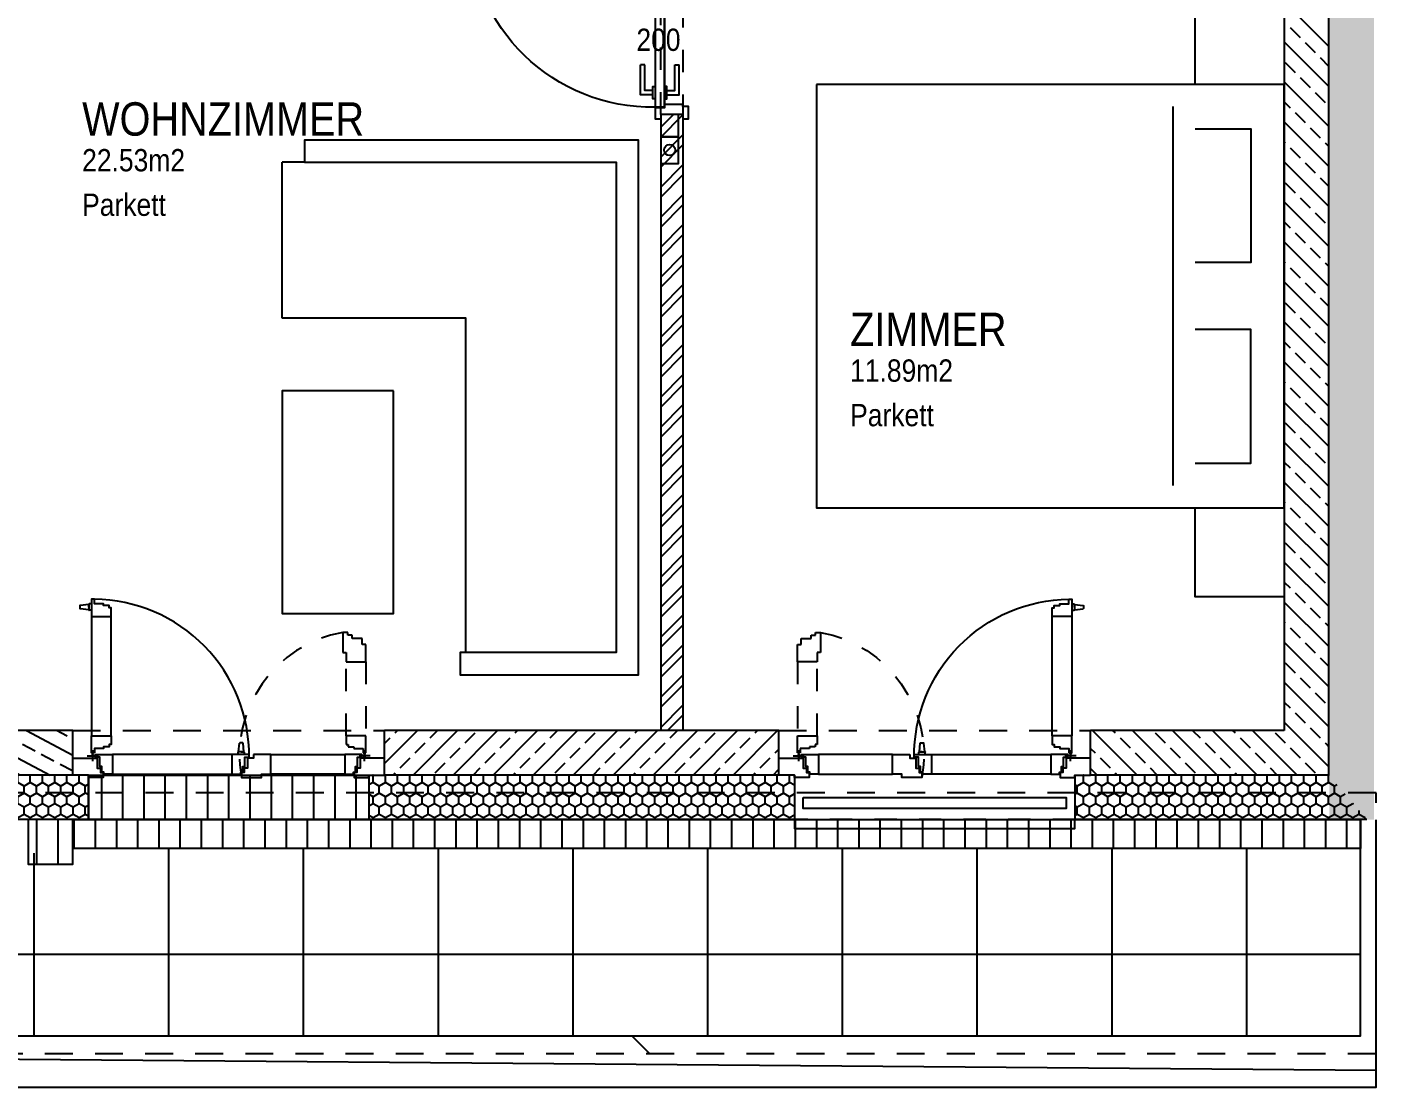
# Model space of a CAD drawing. Header units: millimetres. Extents: x 2865.5 to 2884.6, y 1727 to 1740.
# Drawn here: x 2878.53 to 2884.59, y 1727 to 1731.76 of the extents above; entities that cross this region are included whole.
import ezdxf
from ezdxf.enums import TextEntityAlignment as Align

# ---------------------------------------------------------------- set-up
doc = ezdxf.new("R2010")
doc.units = ezdxf.units.MM
doc.linetypes.add('HIDDEN2', pattern=[0.1875, 0.125, -0.0625])
doc.layers.add('00_HLP---------M0', color=5, linetype='Continuous', plot=False)
for name, color, linetype in [('01-TXT---------M0', 5, 'Continuous'), ('01-TXT---------PP', 5, 'Continuous'), ('01-TXT-G00-L04-M0', 160, 'Continuous'), ('02-ANS-G00-L04-M0', 8, 'Continuous'), ('02-ANS-G00-L04-Rigol', 8, 'Continuous'), ('02-FIL-G00-L04-LILA', 223, 'Continuous'), ('02-FIL-G00-L04-ORANGE', 40, 'Continuous'), ('02-FIL-G00-L04-PLATTENBELAG', 253, 'Continuous'), ('02-FIL-G00-L04-STB', 8, 'Continuous'), ('02-HID---------M0', 8, 'HIDDEN2'), ('02-HID-G00-L04-M0', 8, 'HIDDEN2'), ('02-TWA-G00-L04-M0', 4, 'Continuous'), ('02-WDA---------M0', 8, 'Continuous'), ('02-WDA-G00-L04-M0', 8, 'Continuous'), ('02-ZWA---------M0', 2, 'Continuous'), ('02-ZWA-G00-L04-M0', 2, 'Continuous'), ('04-HLP---------M0', 8, 'HIDDEN2'), ('04-STO---------M0', 5, 'Continuous'), ('04-SYM---------EP', 8, 'Continuous'), ('04-SYM-G00-L04-EP', 8, 'Continuous'), ('05-STO--------M0', 5, 'Continuous'), ('05-SYM---------M0', 8, 'Continuous'), ('05-SYM--------M0', 8, 'Continuous'), ('05-SYM-G00-L04-M0', 8, 'Continuous'), ('05-TXT--------M0', 8, 'Continuous'), ('05-TXT-G00-L04-M0', 8, 'Continuous'), ('07-SAN---------M0', 8, 'Continuous'), ('07-SAN-G00-L04-KLIMA', 8, 'Continuous')]:
    doc.layers.add(name, color=color, linetype=linetype)
doc.styles.add('ARIAL', font='arial.ttf', dxfattribs={"width": 0.85})
pattern_1 = [(90, (2869.415287, 1698.365314), (-0.0274963, 0.047625), [0.03175, -0.0635]), (210, (2869.415287, 1698.365314), (-0.02749631, -0.047624994), [0.03175, -0.0635]), (150, (2869.415287, 1698.365314), (-0.05499261, 6e-09), [-0.0635, 0.03175])]

# ---------------------------------------------------------------- blocks, each defined once
blk = doc.blocks.new('05-TXT')
at = {"layer": '05-TXT--------M0'}
blk.add_line((-0.4, 0), (0.4, 0), dxfattribs=at)
at = {"layer": '05-TXT--------M0', "color": 8, "style": 'ARIAL', "width": 0.85}
blk.add_attdef('BREITE', text='', height=0.1, dxfattribs=at).set_placement((0, 0.05), align=Align.CENTER)
blk.add_attdef('HÖHE', text='', height=0.1, rotation=360, dxfattribs=at).set_placement((0, -0.06), align=Align.TOP_CENTER)
blk = doc.blocks.new('01-SQM')
at = {"layer": '01-TXT---------M0', "color": 1, "style": 'ARIAL', "width": 0.85}
blk.add_attdef('ROOM', (0, 0), '', height=0.15, dxfattribs=at)
blk.add_attdef('AREA', text='', height=0.1, dxfattribs=at).set_placement((0, -0.06), align=Align.TOP_LEFT)
at = {"layer": '01-TXT---------PP', "color": 1, "style": 'ARIAL', "width": 0.85}
blk.add_attdef('NR', text='', height=0.15, dxfattribs=at).set_placement((-0.1173, 0), align=Align.RIGHT)
blk.add_attdef('FLOOR', text='', height=0.1, dxfattribs=at).set_placement((0, -0.26), align=Align.TOP_LEFT)
blk = doc.blocks.new('TÜR-80_10er-WAND')
at = {"layer": '00_HLP---------M0'}
for points in [[(-0.3575, 0.027), (-0.3575, 0.083), (-0.2225, 0.083)], [(-0.3375, 0.027), (-0.3375, 0.063), (-0.2225, 0.063)], [(-0.2225, 0.063), (-0.2225, 0.083)], [(0.4, 0.017), (-0.4, 0.017)], [(-0.375, 0.017), (-0.375, 0.027), (-0.32, 0.027), (-0.32, 0.017)], [(-0.375, -0.025), (-0.375, -0.035), (-0.32, -0.035), (-0.32, -0.025)], [(-0.3575, -0.035), (-0.3575, -0.091), (-0.2225, -0.091)], [(-0.3375, -0.035), (-0.3375, -0.071), (-0.2225, -0.071)], [(-0.2225, -0.071), (-0.2225, -0.091)]]:
    blk.add_lwpolyline(points, dxfattribs=at)
blk.add_lwpolyline([(0.4115, -0.025), (-0.4115, -0.025), (-0.4115, -0.025), (-0.4115, 0.017), (0.4115, 0.017)], close=True, dxfattribs=at)
at = {"layer": '02-HID---------M0', "ltscale": 0.5}
for points in [[(0.445, 0.1), (-0.445, 0.1)], [(-0.445, 0), (0.445, 0)]]:
    blk.add_lwpolyline(points, dxfattribs=at)
at = {"layer": '02-ZWA---------M0'}
for points in [[(-0.445, 0.1), (-0.445, 0)], [(0.445, 0.1), (0.445, 0)]]:
    blk.add_lwpolyline(points, dxfattribs=at)
at = {"layer": '05-STO--------M0'}
for points in [[(-0.465, 0.1), (-0.465, 0.125), (-0.41, 0.125), (-0.41, 0.1), (-0.4, 0.1), (-0.4, 0.017), (-0.415, 0.017), (-0.415, -0.025), (-0.465, -0.025), (-0.465, 0)], [(0.465, 0.1), (0.465, 0.125), (0.41, 0.125), (0.41, 0.1), (0.4, 0.1), (0.4, 0.017), (0.415, 0.017), (0.415, -0.025), (0.465, -0.025), (0.465, 0)]]:
    blk.add_lwpolyline(points, dxfattribs=at)
at = {"layer": '05-SYM---------M0'}
for points in [[(0.352, -0.8085), (0.296, -0.8085), (0.296, -0.6735)], [(0.316, -0.6735), (0.296, -0.6735)], [(0.352, -0.7885), (0.316, -0.7885), (0.316, -0.6735)], [(0.414, -0.8085), (0.47, -0.8085), (0.47, -0.6735)], [(0.414, -0.7885), (0.45, -0.7885), (0.45, -0.6735)], [(0.45, -0.6735), (0.47, -0.6735)], [(0.362, -0.826), (0.352, -0.826), (0.352, -0.771), (0.362, -0.771)], [(0.404, -0.826), (0.414, -0.826), (0.414, -0.771), (0.404, -0.771)]]:
    blk.add_lwpolyline(points, dxfattribs=at)
at = {"layer": '05-SYM--------M0'}
blk.add_lwpolyline([(0.404, -0.0395), (0.404, -0.8625), (0.404, -0.8625), (0.362, -0.8625), (0.362, -0.0395)], close=True, dxfattribs=at)
for points in [[(0.41, -0.036), (0.42, -0.036)], [(0.415, -0.031), (0.415, -0.041)]]:
    blk.add_lwpolyline(points, dxfattribs=at)
blk.add_circle((0.415, -0.036), 0.01, dxfattribs=at)
blk.add_arc((0.415, -0.036), 0.8282, 176.33088, 266.33088, dxfattribs=at)
blk = doc.blocks.new('FENSTER_140')
at = {"layer": '02-WDA---------M0'}
for points in [[(0.07, -0.2), (0.07, -0.4)], [(1.33, -0.2), (1.33, -0.4)]]:
    blk.add_lwpolyline(points, dxfattribs=at)
at = {"layer": '04-HLP---------M0', "linetype": 'Continuous'}
for p, q in [((0.0317, 0.5598), (0.0317, 0.5482)), ((0.0317, 0.554), (0.0317, 0.5496)), ((0.0717, 0.566), (0.0335, 0.5617)), ((0.0717, 0.542), (0.0335, 0.5462)), ((0.0717, 0.554), (0.0717, 0.566)), ((0.0717, 0.566), (0.0717, 0.542)), ((0.0717, 0.554), (0.0717, 0.542)), ((0.0837, 0.568), (0.0737, 0.568)), ((0.0837, 0.54), (0.0737, 0.54)), ((0.7447, -0.095), (0.749, -0.0568)), ((0.7625, -0.055), (0.751, -0.055)), ((0.7567, -0.055), (0.7523, -0.055)), ((0.7687, -0.095), (0.7645, -0.0568)), ((0.7427, -0.107), (0.7427, -0.097)), ((0.7687, -0.095), (0.7447, -0.095)), ((0.7567, -0.095), (0.7447, -0.095)), ((0.7567, -0.095), (0.7687, -0.095)), ((0.7707, -0.107), (0.7707, -0.097))]:
    blk.add_line(p, q, dxfattribs=at)
for points in [[(0.0968, 0.5891), (0.0837, 0.5891), (0.0837, 0.5121), (0.172, 0.5121), (0.172, 0.5511), (0.1633, 0.5511), (0.1633, 0.5611), (0.1377, 0.5611), (0.1377, 0.5691), (0.0968, 0.5691)], [(0.0968, -0.1007), (0.0837, -0.1007), (0.0837, -0.0237), (0.172, -0.0237), (0.172, -0.0628), (0.1633, -0.0628), (0.1633, -0.0727), (0.1377, -0.0727), (0.1377, -0.0807), (0.0968, -0.0807)]]:
    blk.add_lwpolyline(points, close=True, dxfattribs=at)
for points in [[(0.0837, 0.5121), (0.0837, -0.0237)], [(0.172, -0.0237), (0.172, 0.5121)]]:
    blk.add_lwpolyline(points, dxfattribs=at)
at = {"layer": '04-HLP---------M0', "linetype": 'HIDDEN2', "ltscale": 0.4}
for points in [[(1.3163, 0.3855), (1.2993, 0.3855), (1.2993, 0.4135), (1.2543, 0.4135), (1.2543, 0.4285), (1.2343, 0.4285), (1.2343, 0.4404), (1.2128, 0.4404), (1.2128, 0.3506), (1.228, 0.3506), (1.228, 0.3085), (1.3163, 0.3085)], [(1.3032, -0.1007), (1.3163, -0.1007), (1.3163, -0.0237), (1.228, -0.0237), (1.228, -0.0628), (1.2367, -0.0628), (1.2367, -0.0727), (1.2623, -0.0727), (1.2623, -0.0807), (1.3032, -0.0807)]]:
    blk.add_lwpolyline(points, close=True, dxfattribs=at)
for points in [[(1.228, -0.0237), (1.228, 0.3085)], [(1.3163, 0.3085), (1.3163, -0.0237)]]:
    blk.add_lwpolyline(points, dxfattribs=at)
at = {"layer": '04-HLP---------M0'}
for points in [[(0.0647, -0.113), (0.1147, -0.113)], [(0.0897, -0.138), (0.0897, -0.088)], [(1.3353, -0.113), (1.2853, -0.113)], [(1.3103, -0.138), (1.3103, -0.088)]]:
    blk.add_lwpolyline(points, dxfattribs=at)
for centre in [(0.0897, -0.113), (1.3103, -0.113)]:
    blk.add_circle(centre, 0.00474, dxfattribs=at)
at = {"layer": '04-HLP---------M0', "linetype": 'Continuous'}
for centre, radius, start, end in [((0.0337, 0.5598), 0.002, 96.34019, 180), ((0.0337, 0.5482), 0.002, 180, 263.65981), ((0.0737, 0.566), 0.002, 90, 180), ((0.0897, -0.113), 0.7021, 359.42303, 89.42359), ((0.0737, 0.542), 0.002, 180, 270), ((0.751, -0.057), 0.002, 90, 173.65981), ((0.7625, -0.057), 0.002, 6.34019, 90), ((0.7447, -0.097), 0.002, 90, 180), ((0.7687, -0.097), 0.002, 0, 90)]:
    blk.add_arc(centre, radius, start, end, dxfattribs=at)
at = {"layer": '04-HLP---------M0', "linetype": 'HIDDEN2', "ltscale": 0.4}
blk.add_arc((1.3103, -0.113), 0.5619, 99.99388, 189.99388, dxfattribs=at)
at = {"layer": '04-STO---------M0'}
for points in [[(0.102, -0.1201), (0.102, -0.107), (0.179, -0.107), (0.179, -0.1953), (0.14, -0.1953), (0.14, -0.1865), (0.13, -0.1865), (0.13, -0.161), (0.122, -0.161), (0.122, -0.1201)], [(0.7918, -0.1201), (0.7918, -0.107), (0.7148, -0.107), (0.7148, -0.1953), (0.7538, -0.1953), (0.7538, -0.1865), (0.7638, -0.1865), (0.7638, -0.161), (0.7718, -0.161), (0.7718, -0.1201)], [(0.8118, -0.107), (0.8118, -0.124), (0.7838, -0.124), (0.7838, -0.169), (0.7688, -0.169), (0.7688, -0.189), (0.7569, -0.189), (0.7569, -0.2105), (0.8467, -0.2105), (0.8467, -0.1953), (0.8888, -0.1953), (0.8888, -0.107)], [(1.298, -0.1201), (1.298, -0.107), (1.221, -0.107), (1.221, -0.1953), (1.26, -0.1953), (1.26, -0.1865), (1.27, -0.1865), (1.27, -0.161), (1.278, -0.161), (1.278, -0.1201)], [(0, -0.124), (0.11, -0.124), (0.11, -0.169), (0.125, -0.169), (0.125, -0.189), (0.1369, -0.189), (0.1369, -0.2105), (0.07, -0.2105), (0.07, -0.2), (0, -0.2)], [(1.4, -0.124), (1.29, -0.124), (1.29, -0.169), (1.275, -0.169), (1.275, -0.189), (1.2631, -0.189), (1.2631, -0.2105), (1.33, -0.2105), (1.33, -0.2), (1.4, -0.2)]]:
    blk.add_lwpolyline(points, close=True, dxfattribs=at)
at = {"layer": '04-SYM---------EP'}
for points in [[(0.7148, -0.107), (0.179, -0.107)], [(0.8888, -0.107), (1.221, -0.107)], [(0.179, -0.1953), (0.7148, -0.1953)], [(1.221, -0.1953), (0.8888, -0.1953)]]:
    blk.add_lwpolyline(points, dxfattribs=at)
blk = doc.blocks.new('07_Klimasifon')
at = {"layer": '00_HLP---------M0', "linetype": 'HIDDEN2', "ltscale": 0.3}
blk.add_lwpolyline([(0, -0.1), (0.08, -0.1), (0.08, 0), (0, 0)], close=True, dxfattribs=at)
at = {"layer": '07-SAN---------M0'}
blk.add_lwpolyline([(0, -0.22), (0.08, -0.22), (0.08, -0.1), (0, -0.1)], close=True, dxfattribs=at)
blk.add_circle((0.04, -0.16), 0.025, dxfattribs=at)
blk = doc.blocks.new('4733788473')
at = {"color": 4}
for points in [[(2877.9358, 1743.4541), (2877.9358, 1743.0541), (2877.5358, 1743.0541), (2877.5358, 1743.4541)], [(2880.2358, 1743.4541), (2880.2358, 1743.0541), (2879.8358, 1743.0541), (2879.8358, 1743.4541)], [(2878.2858, 1739.0541), (2878.2858, 1739.0541), (2878.2858, 1739.0541), (2878.2858, 1740.4541), (2880.4858, 1740.4541), (2880.4858, 1739.7541), (2880.5858, 1739.7541), (2880.5858, 1740.5541), (2878.1858, 1740.5541), (2878.1858, 1739.0541)]]:
    blk.add_lwpolyline(points, close=True, dxfattribs=at)
at = {"color": 4, "flags": 128}
for points in [[(2877.9358, 1741.3541), (2879.8358, 1741.3541), (2879.8358, 1743.4541), (2877.9358, 1743.4541)], [(2879.3108, 1739.4541), (2879.3108, 1738.9541), (2880.3108, 1738.9541), (2880.3108, 1739.4541)]]:
    blk.add_lwpolyline(points, close=True, dxfattribs=at)
at = {"color": 4}
for points in [[(2878.1358, 1743.0541), (2878.1358, 1743.3041), (2878.7358, 1743.3041), (2878.7358, 1743.0541)], [(2879.6358, 1743.0541), (2879.6358, 1743.3041), (2879.0358, 1743.3041), (2879.0358, 1743.0541)], [(2878.0358, 1742.9541), (2879.7358, 1742.9541)], [(2880.4858, 1739.7791), (2878.9858, 1739.7791), (2878.9858, 1738.9541)], [(2878.9858, 1738.9541), (2878.2858, 1738.9541)]]:
    blk.add_lwpolyline(points, dxfattribs=at)

msp = doc.modelspace()

# ---------------------------------------------------------------- hatches: boundary and pattern name
at = {"layer": '02-ANS-G00-L04-Rigol'}
h = msp.add_hatch(dxfattribs=at)
h.set_pattern_fill('ANSI31', color=8, scale=0.03, angle=332.33899, style=0)
h.set_pattern_definition([(90, (2908.58291, 1658.31115), (-0.09525, 2e-11), [])])
h.paths.add_polyline_path([(2878.8053, 1728.2027), (2878.8053, 1728.4027), (2880.0653, 1728.4027), (2880.0653, 1728.2027)])
h = msp.add_hatch(dxfattribs=at)
h.set_pattern_fill('ANSI31', color=8, scale=0.03, angle=332.07338, style=0)
h.set_pattern_definition([(270.02684, (2827.57576, 1811.55339), (0.09524999, 4.462e-05), [])])
h.paths.add_polyline_path([(2878.7353, 1728.2027), (2878.5353, 1728.2027), (2878.5353, 1728.0027), (2878.7353, 1728.0027)])
h = msp.add_hatch(dxfattribs=at)
h.set_pattern_fill('ANSI31', color=8, scale=0.03, angle=332.04654, style=0)
h.set_pattern_definition([(270, (2914.36529, 1811.56531), (-0.09525, 1e-13), [])])
h.paths.add_polyline_path([(2884.5174, 1728.2027), (2884.5174, 1728.0727), (2878.7353, 1728.0727), (2878.7353, 1728.2027)])
at = {"layer": '02-FIL-G00-L04-LILA'}
h = msp.add_hatch(dxfattribs=at)
h.set_pattern_fill('HONEY', color=8, scale=0.01, angle=197.04654, style=0)
h.set_pattern_definition([(180, (2894.115584, 1720.650196), (-0.047625, -0.0274963), [0.03175, -0.0635]), (300, (2894.115584, 1720.650196), (0.047624994, -0.02749631), [0.03175, -0.0635]), (240, (2894.115584, 1720.650196), (-6e-09, -0.05499261), [-0.0635, 0.03175])])
h.paths.add_polyline_path([(2884.5782, 1737.2899), (2884.5782, 1735.5716), (2884.5782, 1728.2027), (2884.3782, 1728.2027), (2884.3782, 1737.2895)])
h = msp.add_hatch(dxfattribs=at)
h.set_pattern_fill('HONEY', color=8, scale=0.01, angle=107.04654, style=0)
h.set_pattern_definition(pattern_1)
h.paths.add_polyline_path([(2878.8053, 1728.4027), (2878.7353, 1728.4027), (2877.5953, 1728.4027), (2877.5953, 1730.2027), (2877.4653, 1730.2027), (2877.3953, 1730.2027), (2877.3953, 1730.0027), (2877.3953, 1729.8727), (2877.3953, 1729.8727), (2877.3953, 1728.2027), (2878.8053, 1728.2027)])
h = msp.add_hatch(dxfattribs=at)
h.set_pattern_fill('HONEY', color=8, scale=0.01, angle=107.04654, style=0)
h.set_pattern_definition(pattern_1)
h.paths.add_polyline_path([(2881.9753, 1728.4027), (2881.9053, 1728.4027), (2880.1353, 1728.4027), (2880.0653, 1728.4027), (2880.0653, 1728.2027), (2881.9753, 1728.2027)])
h = msp.add_hatch(dxfattribs=at)
h.set_pattern_fill('HONEY', color=8, scale=0.01, angle=107.04654, style=0)
h.set_pattern_definition(pattern_1)
h.paths.add_polyline_path([(2884.3753, 1728.4027), (2883.3053, 1728.4027), (2883.2353, 1728.4027), (2883.2353, 1728.2027), (2884.5453, 1728.2027)])
at = {"layer": '02-FIL-G00-L04-ORANGE'}
h = msp.add_hatch(dxfattribs=at)
h.set_pattern_fill('ANSI32', color=8, scale=0.01, angle=107.04654, style=0)
h.set_pattern_definition([(45, (2824.41529, 1813.36531), (-0.06735192, 0.06735192), []), (45, (2824.46019, 1813.36531), (-0.06735192, 0.06735192), [])])
h.paths.add_polyline_path([(2881.4753, 1728.6027), (2881.4753, 1731.3677), (2881.3753, 1731.3677), (2881.3753, 1728.6027)])
at = {"layer": '02-FIL-G00-L04-STB'}
h = msp.add_hatch(dxfattribs=at)
h.set_pattern_fill('ANSI33', color=8, scale=0.02, angle=107.04654, style=0)
h.set_pattern_definition([(152.0465413, (1140.72115, 4609.43851), (-0.0595317823, -0.112182739), []), (152.0465413, (1140.69482, 4609.52437), (-0.0595317823, -0.112182739), [0.0635, -0.03175])])
h.paths.add_polyline_path([(2878.7353, 1728.4027), (2878.7353, 1728.4827), (2878.7353, 1728.6027), (2877.7953, 1728.6027), (2877.7953, 1730.4027), (2877.4553, 1730.4027), (2877.4553, 1730.2027), (2877.5953, 1730.2027), (2877.5953, 1728.4027)])
h = msp.add_hatch(dxfattribs=at)
h.set_pattern_fill('ANSI33', color=8, scale=0.02, angle=107.04654, style=0)
h.set_pattern_definition([(45, (2824.41529, 1813.36531), (-0.08980256, 0.08980256), []), (45, (2824.50509, 1813.36531), (-0.08980256, 0.08980256), [0.0635, -0.03175])])
h.paths.add_polyline_path([(2881.9053, 1728.4027), (2881.9053, 1728.4827), (2881.9053, 1728.6027), (2880.1353, 1728.6027), (2880.1353, 1728.4027)])

# ---------------------------------------------------------------- linework, layer by layer
at = {"color": 8}
for points in [[(2884.3753, 1728.4027), (2884.3753, 1737.2897)], [(2879.7753, 1731.1527), (2879.6753, 1731.1527)]]:
    msp.add_lwpolyline(points, dxfattribs=at)
at = {"layer": '02-ANS-G00-L04-M0', "color": 8}
msp.add_lwpolyline([(2882.0153, 1728.3027), (2883.1953, 1728.3027), (2883.1953, 1728.2527), (2882.0153, 1728.2527)], close=True, dxfattribs=at)
msp.add_lwpolyline([(2881.9753, 1728.2027), (2881.9753, 1728.1627), (2883.2353, 1728.1627), (2883.2353, 1728.2027)], dxfattribs=at)
at = {"layer": '02-ANS-G00-L04-Rigol', "color": 8}
for points in [[(2878.8053, 1728.2027), (2878.8053, 1728.4027), (2880.0653, 1728.4027), (2880.0653, 1728.2027)], [(2878.7353, 1728.2027), (2878.5353, 1728.2027), (2878.5353, 1728.0027), (2878.7353, 1728.0027)], [(2884.5174, 1728.2027), (2884.5174, 1728.0727), (2878.7353, 1728.0727), (2878.7353, 1728.2027)]]:
    msp.add_lwpolyline(points, close=True, dxfattribs=at)
at = {"layer": '02-FIL-G00-L04-PLATTENBELAG', "color": 8}
for points in [[(2879.1653, 1728.0727), (2879.1653, 1727.2327)], [(2879.7703, 1728.0727), (2879.7703, 1727.2327)], [(2880.3753, 1728.0727), (2880.3753, 1727.2327)], [(2880.9803, 1728.0727), (2880.9803, 1727.2327)], [(2880.9803, 1728.0727), (2880.9803, 1727.2327)], [(2881.5853, 1728.0727), (2881.5853, 1727.2327)], [(2881.5853, 1728.0727), (2881.5853, 1727.2327)], [(2882.1903, 1728.0727), (2882.1903, 1727.2327)], [(2882.1903, 1728.0727), (2882.1903, 1727.2327)], [(2882.7953, 1728.0727), (2882.7953, 1727.2327)], [(2882.7953, 1728.0727), (2882.7953, 1727.2327)], [(2883.4003, 1728.0727), (2883.4003, 1727.2327)], [(2883.4003, 1728.0727), (2883.4003, 1727.2327)], [(2884.0053, 1728.0727), (2884.0053, 1727.2327)], [(2878.5603, 1728.0527), (2878.5603, 1727.2327)], [(2884.5174, 1727.5977), (2875.3553, 1727.5977)]]:
    msp.add_lwpolyline(points, dxfattribs=at)
at = {"layer": '02-FIL-G00-L04-STB', "color": 8, "linetype": 'Continuous'}
for p, q in [((2884.1753, 1731.8731), (2884.3753, 1731.6731)), ((2884.2013, 1731.7572), (2884.2462, 1731.7123)), ((2884.1753, 1731.6935), (2884.3753, 1731.4935)), ((2884.2687, 1731.6899), (2884.3136, 1731.645)), ((2884.1789, 1731.6001), (2884.2238, 1731.5552)), ((2884.336, 1731.6225), (2884.3753, 1731.5833)), ((2884.2462, 1731.5327), (2884.2911, 1731.4878)), ((2884.1753, 1731.5139), (2884.3753, 1731.3139)), ((2884.3136, 1731.4654), (2884.3585, 1731.4205)), ((2884.1753, 1731.4241), (2884.2013, 1731.398)), ((2884.2238, 1731.3756), (2884.2687, 1731.3307)), ((2884.1753, 1731.3343), (2884.3753, 1731.1343)), ((2884.2911, 1731.3082), (2884.336, 1731.2633)), ((2884.1753, 1731.2445), (2884.1789, 1731.2409)), ((2884.3585, 1731.2409), (2884.3753, 1731.2241)), ((2884.2013, 1731.2184), (2884.2462, 1731.1735)), ((2884.1753, 1731.1547), (2884.3753, 1730.9547)), ((2884.2687, 1731.1511), (2884.3136, 1731.1062)), ((2884.1789, 1731.0613), (2884.2238, 1731.0164)), ((2884.336, 1731.0837), (2884.3753, 1731.0445)), ((2884.2462, 1730.9939), (2884.2911, 1730.949)), ((2884.1753, 1730.9751), (2884.3753, 1730.7751)), ((2884.3136, 1730.9266), (2884.3585, 1730.8817)), ((2884.1753, 1730.8853), (2884.2013, 1730.8592)), ((2884.2238, 1730.8368), (2884.2687, 1730.7919)), ((2884.1753, 1730.7955), (2884.3753, 1730.5955)), ((2884.2911, 1730.7694), (2884.336, 1730.7245)), ((2884.1753, 1730.7057), (2884.1789, 1730.7021)), ((2884.2013, 1730.6796), (2884.2462, 1730.6347)), ((2884.3585, 1730.7021), (2884.3753, 1730.6853)), ((2884.1753, 1730.6159), (2884.3753, 1730.4159)), ((2884.2687, 1730.6123), (2884.3136, 1730.5674)), ((2884.1789, 1730.5225), (2884.2238, 1730.4776)), ((2884.336, 1730.5449), (2884.3753, 1730.5057)), ((2884.1753, 1730.4363), (2884.3753, 1730.2363)), ((2884.2462, 1730.4551), (2884.2911, 1730.4102)), ((2884.3136, 1730.3877), (2884.3585, 1730.3428)), ((2884.1753, 1730.3465), (2884.2013, 1730.3204)), ((2884.1753, 1730.2566), (2884.3753, 1730.0566)), ((2884.2238, 1730.2979), (2884.2687, 1730.253)), ((2884.2911, 1730.2306), (2884.336, 1730.1857)), ((2884.1753, 1730.1668), (2884.1789, 1730.1632)), ((2884.2013, 1730.1408), (2884.2462, 1730.0959)), ((2884.3585, 1730.1632), (2884.3753, 1730.1465)), ((2884.1753, 1730.077), (2884.3753, 1729.877)), ((2884.2687, 1730.0734), (2884.3136, 1730.0285)), ((2884.1789, 1729.9836), (2884.2238, 1729.9387)), ((2884.336, 1730.0061), (2884.3753, 1729.9668)), ((2884.1753, 1729.8974), (2884.3753, 1729.6974)), ((2884.2462, 1729.9163), (2884.2911, 1729.8714)), ((2884.3136, 1729.8489), (2884.3585, 1729.804)), ((2884.1753, 1729.8076), (2884.2013, 1729.7816)), ((2884.1753, 1729.7178), (2884.3753, 1729.5178)), ((2884.2238, 1729.7591), (2884.2687, 1729.7142)), ((2884.2911, 1729.6918), (2884.336, 1729.6469)), ((2884.1753, 1729.628), (2884.1789, 1729.6244)), ((2884.2013, 1729.602), (2884.2462, 1729.5571)), ((2884.3585, 1729.6244), (2884.3753, 1729.6076)), ((2884.1753, 1729.5382), (2884.3753, 1729.3382)), ((2884.2687, 1729.5346), (2884.3136, 1729.4897)), ((2884.336, 1729.4673), (2884.3753, 1729.428)), ((2884.1789, 1729.4448), (2884.2238, 1729.3999)), ((2884.1753, 1729.3586), (2884.3753, 1729.1586)), ((2884.2462, 1729.3775), (2884.2911, 1729.3326)), ((2884.3136, 1729.3101), (2884.3585, 1729.2652)), ((2884.1753, 1729.2688), (2884.2013, 1729.2428)), ((2884.1753, 1729.179), (2884.3753, 1728.979)), ((2884.2238, 1729.2203), (2884.2687, 1729.1754)), ((2884.2911, 1729.153), (2884.336, 1729.1081)), ((2884.1753, 1729.0892), (2884.1789, 1729.0856)), ((2884.2013, 1729.0632), (2884.2462, 1729.0183)), ((2884.3585, 1729.0856), (2884.3753, 1729.0688)), ((2884.1753, 1728.9994), (2884.3753, 1728.7994)), ((2884.2687, 1728.9958), (2884.3136, 1728.9509)), ((2884.336, 1728.9285), (2884.3753, 1728.8892)), ((2884.1789, 1728.906), (2884.2238, 1728.8611)), ((2884.1753, 1728.8198), (2884.3753, 1728.6198)), ((2884.2462, 1728.8387), (2884.2911, 1728.7938)), ((2884.3136, 1728.7713), (2884.3585, 1728.7264)), ((2884.1753, 1728.73), (2884.2013, 1728.7039)), ((2884.2238, 1728.6815), (2884.2687, 1728.6366)), ((2884.1753, 1728.6402), (2884.3753, 1728.4402)), ((2883.3148, 1728.6027), (2883.5148, 1728.4027)), ((2883.4046, 1728.6027), (2883.4156, 1728.5917)), ((2883.438, 1728.5692), (2883.4829, 1728.5243)), ((2883.4944, 1728.6027), (2883.6944, 1728.4027)), ((2883.5952, 1728.5917), (2883.6401, 1728.5468)), ((2883.674, 1728.6027), (2883.874, 1728.4027)), ((2883.7638, 1728.6027), (2883.7972, 1728.5692)), ((2883.8536, 1728.6027), (2884.0536, 1728.4027)), ((2883.9434, 1728.6027), (2883.9544, 1728.5917)), ((2883.9768, 1728.5692), (2884.0217, 1728.5243)), ((2884.0332, 1728.6027), (2884.2332, 1728.4027)), ((2884.134, 1728.5917), (2884.1789, 1728.5468)), ((2884.2911, 1728.6141), (2884.336, 1728.5692)), ((2883.3053, 1728.5224), (2883.3258, 1728.5019)), ((2883.5054, 1728.5019), (2883.5503, 1728.457)), ((2883.6625, 1728.5243), (2883.7074, 1728.4794)), ((2883.8197, 1728.5468), (2883.8646, 1728.5019)), ((2884.0442, 1728.5019), (2884.0891, 1728.457)), ((2884.2013, 1728.5243), (2884.2462, 1728.4794)), ((2884.3585, 1728.5468), (2884.3753, 1728.53)), ((2883.3482, 1728.4794), (2883.3931, 1728.4345)), ((2883.7299, 1728.457), (2883.7748, 1728.4121)), ((2883.887, 1728.4794), (2883.9319, 1728.4345)), ((2884.2687, 1728.457), (2884.3136, 1728.4121)), ((2883.3053, 1728.4326), (2883.3352, 1728.4027)), ((2883.4156, 1728.4121), (2883.425, 1728.4027)), ((2883.5727, 1728.4345), (2883.6046, 1728.4027)), ((2883.9544, 1728.4121), (2883.9638, 1728.4027)), ((2884.1115, 1728.4345), (2884.1434, 1728.4027))]:
    msp.add_line(p, q, dxfattribs=at)
at = {"layer": '02-HID-G00-L04-M0', "color": 8}
msp.add_lwpolyline([(2877.5153, 1728.3227), (2877.5153, 1730.1227), (2875.2353, 1730.1227), (2875.2353, 1727.1527), (2884.5872, 1727.1527), (2884.5872, 1728.3227)], close=True, dxfattribs=at)
for points in [[(2878.7353, 1728.6027), (2880.1353, 1728.6027)], [(2881.9053, 1728.6027), (2883.3053, 1728.6027)]]:
    msp.add_lwpolyline(points, dxfattribs=at)
at = {"layer": '02-HID-G00-L04-M0', "color": 8, "ltscale": 0.5}
msp.add_lwpolyline([(2883.2353, 1728.2027), (2881.9753, 1728.2027)], dxfattribs=at)
at = {"layer": '02-TWA-G00-L04-M0', "color": 8}
for points in [[(2884.1753, 1732.9627), (2884.1753, 1728.6027)], [(2878.7353, 1728.6027), (2877.7953, 1728.6027)], [(2878.7353, 1728.4027), (2878.7353, 1728.6027)], [(2880.1353, 1728.4029), (2880.1353, 1728.6029)], [(2881.9053, 1728.6027), (2880.1353, 1728.6027)], [(2881.9053, 1728.4027), (2881.9053, 1728.6027)], [(2884.1753, 1728.6027), (2883.3053, 1728.6027)], [(2883.3053, 1728.4027), (2883.3053, 1728.6027)], [(2878.7353, 1728.4027), (2877.5953, 1728.4027)], [(2881.9053, 1728.4027), (2880.1353, 1728.4027)], [(2884.3753, 1728.4027), (2883.3053, 1728.4027)]]:
    msp.add_lwpolyline(points, dxfattribs=at)
at = {"layer": '02-WDA-G00-L04-M0', "color": 8}
for points in [[(2875.3553, 1727.0027), (2884.5872, 1727.0027), (2884.5872, 1728.2023)], [(2875.3553, 1727.2327), (2884.5174, 1727.2327), (2884.5174, 1728.2023)], [(2881.9753, 1728.2027), (2877.3953, 1728.2027)], [(2884.5453, 1728.2027), (2883.2353, 1728.2027)], [(2875.3553, 1727.1527), (2884.5872, 1727.0777), (2884.5872, 1728.1273)], [(2881.2453, 1727.2327), (2881.3253, 1727.1527)]]:
    msp.add_lwpolyline(points, dxfattribs=at)
at = {"layer": '02-ZWA-G00-L04-M0', "color": 8}
for p, q in [((2881.3753, 1731.3677), (2881.3753, 1728.6027)), ((2881.4753, 1731.3677), (2881.4753, 1728.6027))]:
    msp.add_line(p, q, dxfattribs=at)

# ---------------------------------------------------------------- block references
at = {"rotation": 270}
msp.add_blockref('4733788473', (1140.7211, 4609.4385), dxfattribs=at)
at = {"layer": '01-TXT-G00-L04-M0', "color": 8}
for p, rotation, values in [((2878.7773, 1731.2723), 359.9999999933298, {'ROOM': 'WOHNZIMMER', 'AREA': '22.53m2', 'FLOOR': 'Parkett'}), ((2882.2258, 1730.3282), 359.9999999958312, {'ROOM': 'ZIMMER', 'AREA': '11.89m2', 'FLOOR': 'Parkett'})]:
    msp.add_blockref('01-SQM', p, dxfattribs=dict(at, rotation=rotation)).add_auto_attribs(values)
at = {"layer": '04-SYM-G00-L04-EP', "color": 8, "rotation": 3.335052e-09}
msp.add_blockref('FENSTER_140', (2878.7353, 1728.6027), dxfattribs=at)
at = {"layer": '04-SYM-G00-L04-EP', "color": 8, "xscale": -1}
msp.add_blockref('FENSTER_140', (2883.3053, 1728.6027), dxfattribs=at)
at = {"layer": '05-SYM-G00-L04-M0', "color": 8, "xscale": -1, "rotation": 270.0000002234485}
msp.add_blockref('TÜR-80_10er-WAND', (2881.3753, 1731.8127), dxfattribs=at)
at = {"layer": '05-TXT-G00-L04-M0', "color": 8, "rotation": 359.9999999933298}
msp.add_blockref('05-TXT', (2881.3653, 1731.8127), dxfattribs=at).add_auto_attribs({'BREITE': '80', 'HÖHE': '200'})
at = {"layer": '07-SAN-G00-L04-KLIMA', "color": 8, "rotation": 3.335052e-09}
msp.add_blockref('07_Klimasifon', (2881.3753, 1731.3677), dxfattribs=at)

doc.saveas('drawing.dxf')
